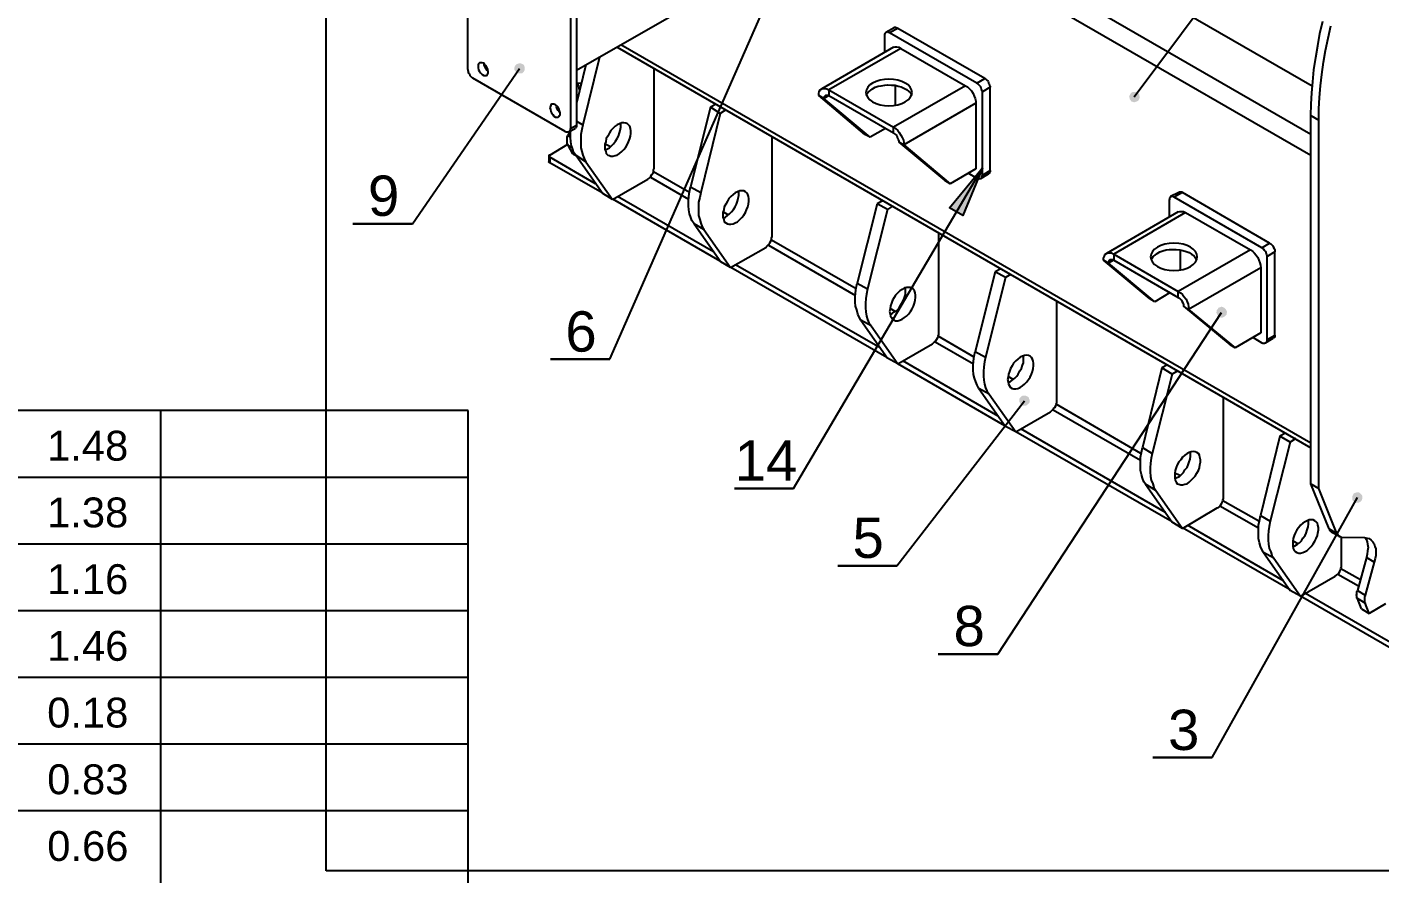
# Model space of a CAD drawing. Extents: x 3 to 591, y 5 to 206.
# Drawn here: x 443.6 to 536.7, y 46.8 to 105 of the extents above; entities that cross this region are included whole.
import ezdxf

# ---------------------------------------------------------------- set-up
doc = ezdxf.new("R2010")
doc.units = 0
doc.layers.get('0').update_dxf_attribs({"linetype": 'CONTINUOUS'})
picture_1 = doc.add_image_def('image4.jpg', size_in_pixel=(736, 881))

msp = doc.modelspace()

# ---------------------------------------------------------------- hatches: boundary and pattern name
h = msp.add_hatch(color=7)
h.paths.add_polyline_path([(367.978959, 117.933611), (367.873126, 117.968889), (367.80257, 117.968889), (367.732015, 117.968889), (367.626181, 117.968889), (367.555626, 117.933611), (367.48507, 117.863056), (367.449793, 117.7925), (367.414515, 117.721944), (367.414515, 117.616111), (367.414515, 117.545556), (367.449793, 117.475), (367.48507, 117.404444), (367.555626, 117.333889), (367.626181, 117.298611), (367.732015, 117.263333), (367.80257, 117.263333), (367.873126, 117.298611), (367.978959, 117.333889), (368.014237, 117.404444), (368.084793, 117.475), (368.12007, 117.545556), (368.12007, 117.616111), (368.12007, 117.721944), (368.084793, 117.7925), (368.014237, 117.863056), (367.978959, 117.933611), (367.767293, 117.616111)])
h.paths.add_polyline_path([(346.21257, 130.633611), (346.142015, 130.668889), (346.036181, 130.668889), (345.965626, 130.668889), (345.89507, 130.633611), (345.824515, 130.563056), (345.753959, 130.4925), (345.718681, 130.421944), (345.683404, 130.351389), (345.718681, 130.245556), (345.718681, 130.175), (345.789237, 130.104444), (345.824515, 130.033889), (345.89507, 129.998611), (346.000904, 129.963333), (346.071459, 129.963333), (346.142015, 129.963333), (346.247848, 129.998611), (346.318404, 130.069167), (346.353681, 130.139722), (346.388959, 130.210278), (346.424237, 130.280833), (346.424237, 130.386667), (346.388959, 130.457222), (346.353681, 130.527778), (346.283126, 130.598333), (346.21257, 130.633611), (346.071459, 130.316111)])
h.paths.add_polyline_path([(401.210626, 145.908889), (401.281181, 145.873611), (401.351737, 145.838333), (401.45757, 145.838333), (401.528126, 145.873611), (401.598681, 145.908889), (401.669237, 145.944167), (401.704515, 146.014722), (401.739793, 146.120556), (401.77507, 146.191111), (401.77507, 146.261667), (401.739793, 146.3675), (401.669237, 146.438056), (401.633959, 146.473333), (401.563404, 146.543889), (401.45757, 146.543889), (401.387015, 146.543889), (401.281181, 146.543889), (401.210626, 146.508611), (401.14007, 146.438056), (401.104793, 146.3675), (401.069515, 146.296944), (401.034237, 146.226389), (401.069515, 146.120556), (401.069515, 146.05), (401.14007, 145.979444), (401.210626, 145.908889), (401.422293, 146.191111)])
h.paths.add_polyline_path([(384.100904, 149.754167), (384.171459, 149.718889), (384.277293, 149.718889), (384.347848, 149.754167), (384.418404, 149.789444), (384.488959, 149.824722), (384.559515, 149.895278), (384.594793, 149.965833), (384.594793, 150.071667), (384.594793, 150.142222), (384.559515, 150.248056), (384.524237, 150.318611), (384.453681, 150.353889), (384.383126, 150.424444), (384.31257, 150.424444), (384.206737, 150.424444), (384.136181, 150.424444), (384.065626, 150.389167), (383.99507, 150.318611), (383.924515, 150.248056), (383.889237, 150.1775), (383.889237, 150.106944), (383.889237, 150.001111), (383.924515, 149.930556), (383.959793, 149.86), (384.030348, 149.789444), (384.100904, 149.754167), (384.242015, 150.071667)])
h.paths.add_polyline_path([(347.553126, 172.614167), (347.658959, 172.578889), (347.729515, 172.578889), (347.80007, 172.578889), (347.905904, 172.614167), (347.976459, 172.649444), (348.047015, 172.72), (348.082293, 172.790556), (348.082293, 172.861111), (348.082293, 172.966944), (348.082293, 173.0375), (348.047015, 173.108056), (347.976459, 173.178611), (347.905904, 173.249167), (347.835348, 173.284444), (347.729515, 173.284444), (347.658959, 173.284444), (347.588404, 173.249167), (347.517848, 173.213889), (347.447293, 173.143333), (347.412015, 173.072778), (347.376737, 172.966944), (347.376737, 172.896389), (347.412015, 172.790556), (347.447293, 172.72), (347.48257, 172.649444), (347.553126, 172.614167), (347.729515, 172.931667)])
h.paths.add_polyline_path([(535.301459, 72.954444), (535.230904, 72.989722), (535.12507, 72.989722), (535.054515, 72.989722), (534.948681, 72.954444), (534.878126, 72.919167), (534.842848, 72.848611), (534.80757, 72.778056), (534.772293, 72.7075), (534.772293, 72.601667), (534.772293, 72.531111), (534.80757, 72.425278), (534.878126, 72.39), (534.948681, 72.319444), (535.019237, 72.284167), (535.12507, 72.284167), (535.195626, 72.284167), (535.266181, 72.319444), (535.336737, 72.354722), (535.407293, 72.425278), (535.44257, 72.495833), (535.477848, 72.601667), (535.477848, 72.672222), (535.477848, 72.742778), (535.407293, 72.848611), (535.372015, 72.883889), (535.301459, 72.954444), (535.12507, 72.636944)])
h.paths.add_polyline_path([(539.146737, 69.250278), (539.076181, 69.250278), (539.005626, 69.215), (538.93507, 69.179722), (538.864515, 69.109167), (538.829237, 69.038611), (538.793959, 68.932778), (538.793959, 68.862222), (538.829237, 68.756389), (538.864515, 68.685833), (538.93507, 68.650556), (539.005626, 68.58), (539.076181, 68.544722), (539.182015, 68.544722), (539.25257, 68.544722), (539.323126, 68.58), (539.393681, 68.650556), (539.464237, 68.721111), (539.499515, 68.791667), (539.534793, 68.862222), (539.534793, 68.968056), (539.499515, 69.038611), (539.464237, 69.109167), (539.393681, 69.179722), (539.323126, 69.215), (539.25257, 69.250278), (539.146737, 69.250278), (539.182015, 68.8975)])
h.paths.add_polyline_path([(547.472293, 66.533889), (547.401737, 66.463333), (547.366459, 66.392778), (547.366459, 66.286944), (547.366459, 66.216389), (547.401737, 66.110556), (547.437015, 66.04), (547.472293, 65.969444), (547.578126, 65.934167), (547.648681, 65.898889), (547.719237, 65.898889), (547.82507, 65.934167), (547.895626, 65.969444), (547.966181, 66.004722), (548.036737, 66.075278), (548.072015, 66.145833), (548.072015, 66.216389), (548.072015, 66.322222), (548.036737, 66.392778), (548.001459, 66.463333), (547.930904, 66.533889), (547.860348, 66.569167), (547.789793, 66.604444), (547.719237, 66.604444), (547.613404, 66.604444), (547.542848, 66.569167), (547.472293, 66.533889), (547.719237, 66.251667)])
h.paths.add_polyline_path([(525.988126, 85.689722), (525.91757, 85.725), (525.811737, 85.760278), (525.741181, 85.760278), (525.670626, 85.725), (525.564793, 85.689722), (525.529515, 85.619167), (525.458959, 85.548611), (525.458959, 85.478056), (525.423681, 85.372222), (525.458959, 85.301667), (525.494237, 85.231111), (525.529515, 85.160556), (525.60007, 85.09), (525.670626, 85.054722), (525.741181, 85.019444), (525.847015, 85.019444), (525.91757, 85.054722), (525.988126, 85.09), (526.058681, 85.160556), (526.129237, 85.231111), (526.129237, 85.301667), (526.164515, 85.4075), (526.129237, 85.478056), (526.093959, 85.548611), (526.058681, 85.619167), (525.988126, 85.689722), (525.776459, 85.372222)])
h.paths.add_polyline_path([(509.337015, 95.320556), (507.996459, 92.039722), (507.079237, 92.568889)])
h.paths.add_polyline_path([(477.728126, 102.446667), (477.65757, 102.481944), (477.551737, 102.517222), (477.481181, 102.517222), (477.410626, 102.481944), (477.304793, 102.446667), (477.269515, 102.411389), (477.198959, 102.340833), (477.163681, 102.235), (477.163681, 102.164444), (477.163681, 102.058611), (477.198959, 101.988056), (477.269515, 101.9175), (477.304793, 101.846944), (477.410626, 101.811667), (477.481181, 101.811667), (477.551737, 101.811667), (477.65757, 101.811667), (477.728126, 101.846944), (477.798681, 101.9175), (477.833959, 101.988056), (477.869237, 102.058611), (477.869237, 102.164444), (477.869237, 102.235), (477.833959, 102.340833), (477.798681, 102.411389), (477.728126, 102.446667), (477.516459, 102.164444)])
h.paths.add_polyline_path([(495.966737, 110.066667), (495.896181, 110.101944), (495.825626, 110.101944), (495.719793, 110.066667), (495.649237, 110.031389), (495.578681, 109.996111), (495.543404, 109.925556), (495.508126, 109.855), (495.472848, 109.749167), (495.472848, 109.678611), (495.508126, 109.608056), (495.543404, 109.502222), (495.613959, 109.466944), (495.684515, 109.396389), (495.790348, 109.396389), (495.860904, 109.396389), (495.931459, 109.396389), (496.037293, 109.431667), (496.107848, 109.502222), (496.143126, 109.572778), (496.178404, 109.643333), (496.178404, 109.713889), (496.178404, 109.819722), (496.178404, 109.890278), (496.107848, 109.960833), (496.037293, 110.031389), (495.966737, 110.066667), (495.825626, 109.749167)])
h.paths.add_polyline_path([(480.409237, 111.865833), (480.479793, 111.901111), (480.51507, 112.006944), (480.550348, 112.0775), (480.51507, 112.148056), (480.51507, 112.253889), (480.479793, 112.324444), (480.409237, 112.395), (480.338681, 112.430278), (480.268126, 112.465556), (480.162293, 112.465556), (480.091737, 112.465556), (480.021181, 112.430278), (479.950626, 112.395), (479.88007, 112.324444), (479.844793, 112.218611), (479.809515, 112.148056), (479.809515, 112.0775), (479.844793, 111.971667), (479.88007, 111.901111), (479.950626, 111.830556), (480.021181, 111.795278), (480.091737, 111.76), (480.19757, 111.76), (480.268126, 111.76), (480.338681, 111.795278), (480.409237, 111.865833), (480.162293, 112.112778)])
h.paths.add_polyline_path([(501.223126, 111.76), (501.328959, 111.724722), (501.399515, 111.724722), (501.505348, 111.724722), (501.575904, 111.76), (501.646459, 111.795278), (501.717015, 111.865833), (501.752293, 111.936389), (501.752293, 112.006944), (501.752293, 112.112778), (501.752293, 112.183333), (501.717015, 112.289167), (501.646459, 112.324444), (501.575904, 112.395), (501.505348, 112.430278), (501.399515, 112.430278), (501.328959, 112.430278), (501.258404, 112.395), (501.187848, 112.359722), (501.117293, 112.289167), (501.082015, 112.218611), (501.046737, 112.112778), (501.046737, 112.042222), (501.082015, 111.936389), (501.117293, 111.865833), (501.15257, 111.795278), (501.223126, 111.76), (501.399515, 112.0775)])
h.paths.add_polyline_path([(519.56757, 99.906667), (519.638126, 99.871389), (519.743959, 99.836111), (519.814515, 99.836111), (519.920348, 99.871389), (519.990904, 99.906667), (520.061459, 99.941944), (520.096737, 100.0125), (520.132015, 100.083056), (520.167293, 100.188889), (520.132015, 100.259444), (520.132015, 100.365278), (520.061459, 100.435833), (520.026181, 100.471111), (519.920348, 100.541667), (519.849793, 100.541667), (519.779237, 100.541667), (519.673404, 100.541667), (519.602848, 100.506389), (519.532293, 100.435833), (519.497015, 100.365278), (519.461737, 100.294722), (519.426459, 100.224167), (519.461737, 100.118333), (519.461737, 100.047778), (519.532293, 99.977222), (519.56757, 99.906667), (519.779237, 100.188889)])
h.paths.add_polyline_path([(512.441459, 79.586667), (512.370904, 79.621944), (512.300348, 79.657222), (512.194515, 79.657222), (512.123959, 79.657222), (512.053404, 79.621944), (511.982848, 79.551389), (511.912293, 79.480833), (511.877015, 79.410278), (511.877015, 79.339722), (511.877015, 79.233889), (511.912293, 79.163333), (511.94757, 79.092778), (512.018126, 79.022222), (512.088681, 78.986944), (512.159237, 78.951667), (512.26507, 78.951667), (512.335626, 78.951667), (512.406181, 79.022222), (512.476737, 79.0575), (512.547293, 79.128056), (512.58257, 79.198611), (512.58257, 79.304444), (512.58257, 79.375), (512.547293, 79.445556), (512.512015, 79.551389), (512.441459, 79.586667), (512.229793, 79.304444)])

# ---------------------------------------------------------------- linework, layer by layer
at = {"color": 7}
for points in [[(550.964793, 141.957778), (519.779237, 100.188889)], [(532.020626, 100.929722), (483.196181, 129.081389)], [(531.914793, 97.613611), (480.303404, 127.423333)], [(473.953404, 102.093889), (473.953404, 113.523889)], [(531.914793, 96.167222), (503.445626, 112.606667)], [(481.008959, 109.466944), (481.008959, 98.036944)], [(481.432293, 109.678611), (481.432293, 98.248611)], [(483.725348, 82.161944), (495.825626, 109.749167)], [(487.958681, 105.762778), (481.432293, 102.023333)], [(531.914793, 98.918889), (531.95007, 99.695), (531.985348, 100.471111), (532.055904, 101.247222), (532.126459, 102.058611), (532.26757, 102.905278), (532.408681, 103.716667), (532.549793, 104.563333), (532.761459, 105.41)], [(502.951737, 104.598611), (502.881181, 104.633889), (502.810626, 104.669167), (502.775348, 104.669167), (502.704793, 104.633889), (502.669515, 104.598611), (502.634237, 104.563333), (502.598959, 104.492778), (502.598959, 104.422222)], [(502.598959, 104.422222), (502.598959, 103.222778)], [(503.269237, 104.951389), (502.704793, 104.633889)], [(503.516181, 104.916111), (502.951737, 104.598611)], [(508.948959, 101.141389), (502.951737, 104.598611)], [(503.269237, 104.951389), (503.304515, 104.986667), (503.37507, 104.986667), (503.445626, 104.951389), (503.516181, 104.916111)], [(509.513404, 101.458889), (503.516181, 104.916111)], [(532.479237, 98.601389), (532.479237, 99.3775), (532.514515, 100.153611), (532.58507, 100.965), (532.690904, 101.741111), (532.796737, 102.587778), (532.937848, 103.399167), (533.114237, 104.245833), (533.290626, 105.0925)], [(484.219237, 103.610833), (531.914793, 76.058889)], [(531.914793, 76.376389), (484.466181, 103.787222)], [(503.233959, 103.610833), (498.29507, 100.753333)], [(503.727848, 103.540278), (498.788959, 100.682778)], [(503.233959, 103.610833), (503.339793, 103.646111), (503.445626, 103.646111), (503.586737, 103.610833), (503.727848, 103.540278)], [(503.727848, 103.540278), (508.172848, 100.965)], [(475.364515, 101.988056), (475.293959, 102.023333), (475.223404, 102.129167), (475.152848, 102.235), (475.082293, 102.376111), (475.082293, 102.481944)], [(482.067293, 102.411389), (481.432293, 99.765556)], [(483.019793, 102.940556), (481.855626, 98.283889)], [(470.143404, 91.475278), (477.516459, 102.164444)], [(473.953404, 102.093889), (473.953404, 102.023333), (473.988681, 101.952778), (473.988681, 101.846944), (474.059237, 101.776389), (474.094515, 101.670556), (474.16507, 101.6), (474.235626, 101.529444), (474.306181, 101.494167)], [(480.656181, 97.825278), (474.306181, 101.494167)], [(486.759237, 95.285278), (486.759237, 102.164444)], [(508.948959, 101.141389), (509.513404, 101.458889)], [(509.513404, 101.458889), (509.583959, 101.423611), (509.654515, 101.353056), (509.72507, 101.2825), (509.760348, 101.176667), (509.795626, 101.106111), (509.830904, 101.000278), (509.866181, 100.929722), (509.866181, 100.859167)], [(481.432293, 101.176667), (481.502848, 101.176667), (481.679237, 101.141389), (481.749793, 101.070833)], [(481.432293, 101.176667), (481.502848, 101.106111), (481.573404, 100.929722), (481.608681, 100.718056), (481.643959, 100.576944)], [(498.083404, 100.294722), (498.083404, 100.435833), (498.118681, 100.576944), (498.189237, 100.682778), (498.29507, 100.753333), (498.400904, 100.788611), (498.506737, 100.788611), (498.647848, 100.753333), (498.788959, 100.682778)], [(498.788959, 100.682778), (503.233959, 98.1075)], [(498.788959, 100.682778), (498.788959, 100.294722)], [(501.364237, 100.294722), (501.399515, 100.400556), (501.505348, 100.541667), (501.646459, 100.6475), (501.78757, 100.753333)], [(501.78757, 100.753333), (501.963959, 100.859167), (502.175626, 100.929722), (502.387293, 100.965), (502.634237, 101.000278), (502.845904, 101.035556), (503.092848, 101.000278), (503.339793, 101.000278), (503.551459, 100.929722), (503.763126, 100.894444), (503.974793, 100.788611), (504.115904, 100.718056), (504.292293, 100.576944), (504.398126, 100.471111), (504.468681, 100.33), (504.468681, 100.294722)], [(508.172848, 100.965), (503.233959, 98.1075)], [(503.37507, 99.624444), (503.37507, 101.000278)], [(508.172848, 100.965), (508.313959, 100.894444), (508.45507, 100.753333), (508.596181, 100.612222), (508.702015, 100.435833), (508.77257, 100.259444), (508.843126, 100.083056), (508.878404, 99.906667), (508.878404, 99.765556)], [(509.337015, 100.541667), (509.301737, 100.612222), (509.301737, 100.682778), (509.266459, 100.788611), (509.231181, 100.894444), (509.160626, 100.965), (509.09007, 101.035556), (509.019515, 101.106111), (508.948959, 101.141389)], [(509.866181, 100.859167), (509.337015, 100.541667)], [(509.337015, 94.826667), (509.337015, 100.541667)], [(509.866181, 95.144167), (509.866181, 100.859167)], [(480.303404, 99.130556), (480.232848, 99.165833), (480.162293, 99.271667), (480.091737, 99.3775), (480.056459, 99.518611), (480.021181, 99.624444)], [(491.027848, 99.695), (490.639793, 99.483333)], [(498.436181, 100.083056), (498.083404, 100.294722)], [(501.258404, 97.613611), (498.083404, 100.294722)], [(498.436181, 100.083056), (498.436181, 100.153611), (498.471459, 100.224167), (498.506737, 100.259444), (498.542015, 100.294722), (498.577293, 100.33), (498.647848, 100.33), (498.718404, 100.33), (498.788959, 100.294722)], [(498.788959, 100.294722), (498.436181, 100.083056)], [(501.611181, 97.437222), (498.436181, 100.083056)], [(498.788959, 100.294722), (503.233959, 97.719444)], [(508.878404, 99.765556), (503.939515, 96.908056)], [(508.878404, 99.765556), (508.878404, 95.25)], [(490.639793, 99.483333), (489.263959, 94.015278)], [(491.31007, 99.06), (489.969515, 93.627222)], [(491.31007, 99.06), (490.639793, 99.483333)], [(491.698126, 99.306944), (491.31007, 99.06)], [(531.914793, 98.918889), (532.479237, 98.601389)], [(531.914793, 73.589444), (531.914793, 98.918889)], [(480.656181, 97.825278), (480.726737, 97.79), (480.797293, 97.79), (480.867848, 97.79), (480.903126, 97.79), (480.973681, 97.825278), (480.973681, 97.895833), (481.008959, 97.966389), (481.008959, 98.036944)], [(480.938404, 97.79), (480.83257, 97.543056)], [(480.903126, 97.79), (481.326459, 98.036944)], [(481.008959, 98.036944), (481.432293, 98.248611)], [(481.397015, 96.167222), (481.255904, 96.343611), (481.185348, 96.590556), (481.079515, 96.8375), (481.044237, 97.119722), (481.008959, 97.401944), (481.008959, 97.719444), (481.008959, 97.860556)], [(481.432293, 98.248611), (481.432293, 98.178056), (481.397015, 98.1075), (481.361737, 98.072222), (481.326459, 98.036944)], [(481.432293, 98.530833), (481.855626, 98.283889)], [(481.855626, 98.283889), (481.78507, 97.966389), (481.714515, 97.613611), (481.714515, 97.296111), (481.714515, 97.013889), (481.714515, 96.696389), (481.78507, 96.449444), (481.855626, 96.2025), (481.961459, 95.955556), (482.067293, 95.743889)], [(483.407848, 96.555278), (483.548959, 96.625833), (483.69007, 96.696389), (483.831181, 96.8375), (483.972293, 96.978611), (484.113404, 97.155), (484.219237, 97.331389), (484.32507, 97.507778), (484.395626, 97.719444), (484.430904, 97.895833), (484.466181, 98.1075), (484.466181, 98.283889), (484.466181, 98.389722)], [(502.669515, 98.036944), (501.611181, 97.437222)], [(503.233959, 98.1075), (503.37507, 98.036944), (503.516181, 97.895833), (503.622015, 97.754722), (503.727848, 97.578333), (503.833681, 97.401944), (503.904237, 97.225556), (503.939515, 97.049167), (503.939515, 96.908056)], [(503.233959, 97.719444), (503.233959, 98.1075)], [(503.233959, 97.719444), (503.304515, 97.648889), (503.37507, 97.613611), (503.445626, 97.543056), (503.480904, 97.437222), (503.516181, 97.366667), (503.551459, 97.260833), (503.586737, 97.190278), (503.586737, 97.084444)], [(532.479237, 73.271944), (532.479237, 98.601389)], [(479.597848, 96.2025), (480.83257, 96.943333)], [(480.867848, 96.8375), (480.83257, 96.908056), (480.797293, 96.978611), (480.797293, 97.084444), (480.797293, 97.155), (480.797293, 97.225556), (480.797293, 97.331389), (480.797293, 97.437222), (480.83257, 97.543056)], [(480.83257, 97.543056), (481.008959, 97.437222)], [(481.185348, 96.273056), (480.867848, 96.8375)], [(481.15007, 96.696389), (480.867848, 96.8375)], [(483.760626, 96.766944), (483.407848, 96.943333)], [(494.873126, 90.593333), (494.873126, 97.4725)], [(501.611181, 97.437222), (501.258404, 97.613611)], [(503.939515, 96.908056), (503.586737, 97.084444)], [(503.586737, 97.084444), (506.761737, 94.438611)], [(503.939515, 96.908056), (507.114515, 94.226944)], [(479.597848, 96.2025), (479.56257, 96.2025), (479.527293, 96.167222), (479.527293, 96.131944), (479.527293, 96.096667), (479.56257, 96.061389), (479.597848, 96.061389)], [(479.527293, 96.131944), (479.527293, 95.743889)], [(482.73757, 94.226944), (479.597848, 96.061389)], [(479.597848, 96.061389), (479.597848, 95.673333)], [(481.185348, 96.273056), (481.397015, 96.167222)], [(482.067293, 95.743889), (481.397015, 96.167222)], [(481.397015, 96.167222), (483.231459, 93.556667)], [(479.597848, 95.673333), (479.56257, 95.673333), (479.527293, 95.708611), (479.527293, 95.743889)], [(483.196181, 93.591944), (479.597848, 95.673333)], [(482.067293, 95.743889), (483.901737, 93.133333)], [(486.335904, 94.544444), (486.406459, 94.579722), (486.477015, 94.650278), (486.54757, 94.756111), (486.618126, 94.861944), (486.688681, 94.967778), (486.723959, 95.073611), (486.723959, 95.179444), (486.759237, 95.285278)], [(489.193404, 93.627222), (486.723959, 95.038333)], [(496.354793, 73.271944), (509.337015, 95.320556)], [(508.878404, 95.25), (507.114515, 94.226944)], [(508.349237, 94.967778), (508.948959, 94.615)], [(509.231181, 94.579722), (509.760348, 94.897222)], [(509.337015, 94.826667), (509.866181, 95.144167)], [(509.866181, 95.144167), (509.866181, 95.038333), (509.830904, 95.003056), (509.795626, 94.9325), (509.760348, 94.897222)], [(483.901737, 93.133333), (486.335904, 94.544444)], [(486.512293, 94.685556), (489.122848, 93.168611)], [(489.510904, 91.475278), (489.369793, 91.686944), (489.299237, 91.898611), (489.193404, 92.145556), (489.158126, 92.427778), (489.122848, 92.71), (489.122848, 93.0275), (489.158126, 93.345), (489.193404, 93.6625), (489.263959, 94.015278)], [(489.263959, 94.015278), (489.969515, 93.627222)], [(507.114515, 94.226944), (506.761737, 94.438611)], [(508.948959, 94.615), (509.019515, 94.579722), (509.09007, 94.544444), (509.160626, 94.579722), (509.231181, 94.579722), (509.266459, 94.615), (509.301737, 94.685556), (509.301737, 94.720833), (509.337015, 94.826667)], [(483.901737, 93.133333), (483.231459, 93.556667)], [(491.31007, 88.9), (483.937015, 93.168611)], [(490.851459, 89.535), (484.254515, 93.345)], [(489.969515, 93.627222), (489.898959, 93.274444), (489.828404, 92.956944), (489.828404, 92.639444), (489.828404, 92.321944), (489.828404, 92.039722), (489.898959, 91.7575), (489.969515, 91.510556), (490.075348, 91.263611), (490.181181, 91.087222)], [(491.521737, 91.863333), (491.662848, 91.933889), (491.803959, 92.039722), (491.94507, 92.145556), (492.086181, 92.286667), (492.227293, 92.463056), (492.333126, 92.639444), (492.438959, 92.815833), (492.509515, 93.0275), (492.544793, 93.239167), (492.58007, 93.415556), (492.58007, 93.591944), (492.58007, 93.697778)], [(502.493126, 93.062778), (502.10507, 92.851111)], [(522.530904, 93.309722), (522.460348, 93.345), (522.389793, 93.345), (522.354515, 93.345), (522.283959, 93.345), (522.248681, 93.274444), (522.213404, 93.239167), (522.213404, 93.168611), (522.178126, 93.098056)], [(522.178126, 93.098056), (522.178126, 91.933889)], [(522.848404, 93.627222), (522.283959, 93.345)], [(523.095348, 93.627222), (522.530904, 93.309722)], [(528.563404, 89.817222), (522.530904, 93.309722)], [(522.848404, 93.627222), (522.883681, 93.6625), (522.954237, 93.6625), (523.024793, 93.6625), (523.095348, 93.627222)], [(529.09257, 90.134722), (523.095348, 93.627222)], [(491.874515, 92.075), (491.521737, 92.286667)], [(502.10507, 92.851111), (500.729237, 87.383056)], [(502.810626, 92.463056), (501.434793, 86.995)], [(502.810626, 92.463056), (502.10507, 92.851111)], [(503.163404, 92.674722), (502.810626, 92.463056)], [(522.813126, 92.286667), (517.874237, 89.429167)], [(523.307015, 92.251389), (518.368126, 89.393889)], [(522.813126, 92.286667), (522.918959, 92.321944), (523.06007, 92.321944), (523.165904, 92.321944), (523.307015, 92.251389)], [(523.307015, 92.251389), (527.787293, 89.676111)], [(466.051181, 91.475278), (470.143404, 91.475278)], [(470.143404, 91.475278), (466.051181, 91.475278)], [(466.051181, 91.475278), (470.143404, 91.475278)], [(470.143404, 91.475278), (466.051181, 91.475278)], [(466.051181, 91.475278), (470.143404, 91.475278)], [(470.143404, 91.475278), (466.051181, 91.475278)], [(490.181181, 91.087222), (489.510904, 91.475278)], [(489.510904, 91.475278), (491.345348, 88.864722)], [(490.181181, 91.087222), (492.015626, 88.476667)], [(494.449793, 89.8525), (494.520348, 89.923056), (494.590904, 89.993611), (494.661459, 90.064167), (494.732015, 90.17), (494.80257, 90.275833), (494.837848, 90.381667), (494.837848, 90.4875), (494.873126, 90.593333)], [(500.658681, 86.995), (494.837848, 90.346389)], [(506.338404, 83.961111), (506.338404, 90.840278)], [(492.015626, 88.476667), (494.449793, 89.8525)], [(494.626181, 89.993611), (500.623404, 86.536389)], [(517.66257, 88.970556), (517.66257, 89.111667), (517.733126, 89.252778), (517.768404, 89.358611), (517.874237, 89.429167), (517.98007, 89.464444), (518.085904, 89.464444), (518.227015, 89.464444), (518.368126, 89.393889)], [(518.368126, 89.393889), (522.813126, 86.818611)], [(518.368126, 89.393889), (518.368126, 88.970556)], [(520.943404, 89.005833), (521.013959, 89.111667), (521.084515, 89.2175), (521.225626, 89.323333), (521.366737, 89.429167)], [(521.366737, 89.429167), (521.543126, 89.535), (521.754793, 89.605556), (521.966459, 89.676111), (522.213404, 89.711389), (522.460348, 89.711389), (522.672015, 89.711389), (522.918959, 89.676111), (523.130626, 89.640833), (523.342293, 89.570278), (523.553959, 89.499722), (523.730348, 89.393889), (523.871459, 89.288056), (523.977293, 89.146944), (524.047848, 89.041111), (524.083126, 89.005833)], [(527.787293, 89.676111), (522.813126, 86.818611)], [(522.954237, 88.300278), (522.954237, 89.676111)], [(527.787293, 89.676111), (527.928404, 89.570278), (528.034237, 89.464444), (528.175348, 89.323333), (528.281181, 89.146944), (528.351737, 88.970556), (528.422293, 88.794167), (528.45757, 88.617778), (528.492848, 88.441389)], [(528.563404, 89.817222), (529.09257, 90.134722)], [(528.916181, 89.2175), (528.916181, 89.288056), (528.880904, 89.393889), (528.845626, 89.499722), (528.810348, 89.570278), (528.739793, 89.640833), (528.704515, 89.711389), (528.633959, 89.781944), (528.563404, 89.817222)], [(529.445348, 89.535), (528.916181, 89.2175)], [(529.09257, 90.134722), (529.163126, 90.099444), (529.233681, 90.028889), (529.304237, 89.958333), (529.339515, 89.887778), (529.41007, 89.781944), (529.445348, 89.711389), (529.445348, 89.605556), (529.445348, 89.535)], [(529.445348, 83.82), (529.445348, 89.535)], [(492.015626, 88.476667), (491.345348, 88.864722)], [(502.775348, 82.267778), (492.050904, 88.476667)], [(502.316737, 82.938056), (492.368404, 88.653056)], [(518.015348, 88.758889), (517.66257, 88.970556)], [(520.83757, 86.324722), (517.66257, 88.970556)], [(518.015348, 88.758889), (518.015348, 88.864722), (518.050626, 88.9), (518.085904, 88.970556), (518.121181, 89.005833), (518.191737, 89.005833), (518.227015, 89.005833), (518.29757, 89.005833), (518.368126, 88.970556)], [(518.368126, 88.970556), (518.015348, 88.758889)], [(521.190348, 86.113056), (518.015348, 88.758889)], [(518.368126, 88.970556), (522.813126, 86.395278)], [(528.492848, 88.441389), (523.518681, 85.583889)], [(528.492848, 88.441389), (528.492848, 83.961111)], [(528.916181, 83.5025), (528.916181, 89.2175)], [(510.218959, 88.159167), (508.843126, 82.691111)], [(510.924515, 87.771111), (509.548681, 82.303056)], [(510.607015, 88.370833), (510.218959, 88.159167)], [(510.924515, 87.771111), (510.218959, 88.159167)], [(511.277293, 87.982778), (510.924515, 87.771111)], [(500.976181, 84.843056), (500.870348, 85.054722), (500.764515, 85.266389), (500.693959, 85.548611), (500.623404, 85.795556), (500.588126, 86.077778), (500.588126, 86.395278), (500.623404, 86.712778), (500.658681, 87.065556), (500.729237, 87.383056)], [(500.729237, 87.383056), (501.434793, 86.995)], [(501.434793, 86.995), (501.364237, 86.642222), (501.328959, 86.324722), (501.293681, 86.007222), (501.293681, 85.689722), (501.328959, 85.4075), (501.364237, 85.125278), (501.434793, 84.878333), (501.540626, 84.666667), (501.681737, 84.455)], [(502.987015, 85.231111), (503.128126, 85.301667), (503.269237, 85.4075), (503.445626, 85.513333), (503.586737, 85.654444), (503.69257, 85.830833), (503.798404, 86.007222), (503.904237, 86.218889), (503.974793, 86.395278), (504.045348, 86.606944), (504.045348, 86.783333), (504.045348, 86.959722), (504.045348, 87.065556)], [(522.248681, 86.748056), (521.190348, 86.113056)], [(522.813126, 86.818611), (522.954237, 86.712778), (523.095348, 86.606944), (523.201181, 86.465833), (523.342293, 86.289444), (523.412848, 86.113056), (523.483404, 85.936667), (523.518681, 85.760278), (523.518681, 85.583889)], [(522.813126, 86.395278), (522.813126, 86.818611)], [(503.339793, 85.442778), (502.987015, 85.654444)], [(514.452293, 79.269167), (514.452293, 86.183611)], [(521.190348, 86.113056), (520.83757, 86.324722)], [(522.813126, 86.395278), (522.883681, 86.36), (522.954237, 86.289444), (523.024793, 86.218889), (523.06007, 86.148333), (523.130626, 86.0425), (523.165904, 85.971944), (523.165904, 85.866111), (523.165904, 85.795556)], [(523.518681, 85.583889), (523.165904, 85.795556)], [(523.165904, 85.795556), (526.376181, 83.149722)], [(501.681737, 84.455), (500.976181, 84.843056)], [(500.976181, 84.843056), (502.810626, 82.2325)], [(510.395348, 61.877222), (525.776459, 85.372222)], [(523.518681, 85.583889), (526.728959, 82.938056)], [(501.681737, 84.455), (503.516181, 81.844444)], [(505.91507, 83.220278), (505.985626, 83.290833), (506.056181, 83.361389), (506.126737, 83.431944), (506.197293, 83.537778), (506.267848, 83.643611), (506.303126, 83.749444), (506.338404, 83.855278), (506.338404, 83.961111)], [(508.77257, 82.303056), (506.303126, 83.749444)], [(528.492848, 83.961111), (526.728959, 82.938056)], [(528.916181, 83.5025), (529.445348, 83.82)], [(529.445348, 83.82), (529.445348, 83.749444), (529.445348, 83.678889), (529.41007, 83.643611), (529.339515, 83.608333)], [(503.516181, 81.844444), (505.91507, 83.220278)], [(506.091459, 83.361389), (508.737293, 81.844444)], [(526.728959, 82.938056), (526.376181, 83.149722)], [(527.963681, 83.643611), (528.563404, 83.290833)], [(528.563404, 83.290833), (528.633959, 83.255556), (528.704515, 83.255556), (528.739793, 83.255556), (528.810348, 83.290833), (528.845626, 83.326111), (528.880904, 83.361389), (528.916181, 83.431944), (528.916181, 83.5025)], [(528.810348, 83.290833), (529.339515, 83.608333)], [(479.633126, 82.161944), (483.725348, 82.161944)], [(483.725348, 82.161944), (479.633126, 82.161944)], [(479.633126, 82.161944), (483.725348, 82.161944)], [(483.725348, 82.161944), (479.633126, 82.161944)], [(479.633126, 82.161944), (483.725348, 82.161944)], [(483.725348, 82.161944), (479.633126, 82.161944)], [(503.516181, 81.844444), (502.810626, 82.2325)], [(510.430626, 78.246111), (503.868959, 82.056111)], [(509.09007, 80.151111), (508.984237, 80.362778), (508.878404, 80.609722), (508.807848, 80.856667), (508.737293, 81.103611), (508.702015, 81.421111), (508.702015, 81.703333), (508.737293, 82.020833), (508.77257, 82.373611), (508.843126, 82.691111)], [(508.843126, 82.691111), (509.548681, 82.303056)], [(509.548681, 82.303056), (509.478126, 81.985556), (509.442848, 81.632778), (509.40757, 81.315278), (509.40757, 80.997778), (509.442848, 80.715556), (509.478126, 80.433333), (509.548681, 80.186389), (509.654515, 79.974722), (509.795626, 79.763056)], [(511.100904, 80.574444), (511.242015, 80.609722), (511.383126, 80.715556), (511.559515, 80.856667), (511.700626, 80.997778), (511.806459, 81.138889), (511.912293, 81.350556), (512.018126, 81.526944), (512.088681, 81.738611), (512.159237, 81.915), (512.159237, 82.091389), (512.159237, 82.267778), (512.159237, 82.408889)], [(510.889237, 77.575833), (503.516181, 81.844444)], [(511.453681, 80.750833), (511.100904, 80.9625)], [(521.684237, 81.562222), (520.343681, 76.094167)], [(522.389793, 81.138889), (521.013959, 75.670833)], [(522.072293, 81.773889), (521.684237, 81.562222)], [(522.389793, 81.138889), (521.684237, 81.562222)], [(522.777848, 81.350556), (522.389793, 81.138889)], [(509.795626, 79.763056), (509.09007, 80.151111)], [(509.09007, 80.151111), (510.924515, 77.540556)], [(503.445626, 67.945), (512.229793, 79.304444)], [(509.795626, 79.763056), (511.63007, 77.1525)], [(514.028959, 78.528333), (514.099515, 78.598889), (514.17007, 78.669444), (514.240626, 78.775278), (514.311181, 78.845833), (514.381737, 78.951667), (514.417015, 79.0575), (514.452293, 79.163333), (514.452293, 79.269167)], [(525.91757, 72.636944), (525.91757, 79.551389)], [(473.988681, 78.634167), (302.150626, 78.634167)], [(452.822015, 78.634167), (452.822015, 9.807222)], [(473.988681, 5.221111), (473.988681, 78.634167)], [(511.63007, 77.1525), (514.028959, 78.528333)], [(514.205348, 78.669444), (520.20257, 75.212222)], [(520.237848, 75.670833), (514.417015, 79.0575)], [(511.63007, 77.1525), (510.924515, 77.540556)], [(521.931181, 71.613889), (511.982848, 77.364167)], [(522.389793, 70.978889), (511.63007, 77.1525)], [(529.798126, 76.870278), (528.45757, 71.402222)], [(530.503681, 76.446944), (529.127848, 71.014167)], [(530.186181, 77.081944), (529.798126, 76.870278)], [(530.503681, 76.446944), (529.798126, 76.870278)], [(530.891737, 76.693889), (530.503681, 76.446944)], [(520.555348, 73.554167), (520.449515, 73.730556), (520.343681, 73.9775), (520.273126, 74.224444), (520.20257, 74.506667), (520.20257, 74.788889), (520.20257, 75.106389), (520.20257, 75.423889), (520.273126, 75.741389), (520.343681, 76.094167)], [(520.343681, 76.094167), (521.013959, 75.670833)], [(521.013959, 75.670833), (520.943404, 75.353333), (520.908126, 75.000556), (520.872848, 74.683056), (520.872848, 74.400833), (520.908126, 74.083333), (520.943404, 73.836389), (521.049237, 73.589444), (521.119793, 73.3425), (521.260904, 73.130833)], [(522.566181, 73.942222), (522.707293, 74.012778), (522.883681, 74.083333), (523.024793, 74.224444), (523.165904, 74.365556), (523.271737, 74.541944), (523.412848, 74.718333), (523.483404, 74.894722), (523.553959, 75.106389), (523.624515, 75.282778), (523.659793, 75.494444), (523.659793, 75.670833), (523.624515, 75.776667)], [(302.150626, 74.048056), (473.988681, 74.048056)], [(521.260904, 73.130833), (520.555348, 73.554167)], [(520.555348, 73.554167), (522.389793, 70.943611)], [(522.918959, 74.153889), (522.566181, 74.330278)], [(531.914793, 73.589444), (532.479237, 73.271944)], [(533.184793, 70.485), (531.914793, 73.589444)], [(492.297848, 73.271944), (496.354793, 73.271944)], [(496.354793, 73.271944), (492.297848, 73.271944)], [(492.297848, 73.271944), (496.354793, 73.271944)], [(496.354793, 73.271944), (492.297848, 73.271944)], [(492.297848, 73.271944), (496.354793, 73.271944)], [(496.354793, 73.271944), (492.297848, 73.271944)], [(521.260904, 73.130833), (523.095348, 70.520278)], [(525.141459, 54.751111), (535.12507, 72.636944)], [(525.494237, 71.931389), (525.564793, 71.966667), (525.670626, 72.037222), (525.741181, 72.143056), (525.811737, 72.248889), (525.847015, 72.354722), (525.882293, 72.460556), (525.91757, 72.566389), (525.91757, 72.636944)], [(533.713959, 70.1675), (532.479237, 73.271944)], [(523.095348, 70.520278), (525.494237, 71.931389)], [(525.670626, 72.0725), (528.316459, 70.555556)], [(528.351737, 71.014167), (525.882293, 72.425278)], [(523.095348, 70.520278), (522.389793, 70.943611)], [(530.04507, 66.921944), (523.448126, 70.731944)], [(528.669237, 68.862222), (528.563404, 69.073889), (528.45757, 69.285556), (528.387015, 69.5325), (528.316459, 69.814722), (528.316459, 70.096944), (528.316459, 70.414444), (528.316459, 70.731944), (528.387015, 71.049444), (528.45757, 71.402222)], [(528.45757, 71.402222), (529.127848, 71.014167)], [(529.127848, 71.014167), (529.057293, 70.661389), (529.022015, 70.343889), (528.986737, 70.026389), (528.986737, 69.708889), (529.022015, 69.426667), (529.057293, 69.144444), (529.163126, 68.8975), (529.233681, 68.650556), (529.374793, 68.474167)], [(530.68007, 69.250278), (530.821181, 69.320833), (530.99757, 69.426667), (531.138681, 69.5325), (531.279793, 69.673611), (531.385626, 69.85), (531.526737, 70.026389), (531.597293, 70.202778), (531.667848, 70.414444), (531.738404, 70.626111), (531.773681, 70.8025), (531.773681, 70.978889), (531.738404, 71.084722)], [(530.503681, 66.286944), (523.095348, 70.555556)], [(533.184793, 70.485), (533.713959, 70.1675)], [(533.325904, 70.273333), (533.325904, 70.308611), (533.255348, 70.343889), (533.22007, 70.379167), (533.22007, 70.449722), (533.184793, 70.485)], [(533.325904, 70.273333), (533.890348, 69.991111)], [(533.713959, 70.1675), (533.749237, 70.132222), (533.784515, 70.061667), (533.819793, 70.026389), (533.85507, 69.991111), (533.890348, 69.955833), (533.960904, 69.955833), (533.996181, 69.920556), (534.066737, 69.920556)], [(534.031459, 67.980278), (534.031459, 69.920556)], [(534.066737, 69.920556), (535.618959, 69.885278)], [(535.618959, 69.885278), (535.795348, 69.85), (535.936459, 69.814722), (536.07757, 69.708889), (536.183404, 69.603056), (536.289237, 69.461944), (536.324515, 69.285556), (536.39507, 69.109167), (536.39507, 68.8975), (536.39507, 68.650556), (536.359793, 68.438889), (536.289237, 68.191944)], [(535.654237, 69.885278), (535.724793, 69.779444), (535.795348, 69.603056), (535.830626, 69.426667), (535.865904, 69.215), (535.830626, 68.968056), (535.795348, 68.756389), (535.76007, 68.509444)], [(302.150626, 69.461944), (473.988681, 69.461944)], [(529.374793, 68.474167), (528.669237, 68.862222)], [(528.669237, 68.862222), (530.503681, 66.251667)], [(531.032848, 69.461944), (530.68007, 69.673611)], [(499.388681, 67.945), (503.445626, 67.945)], [(503.445626, 67.945), (499.388681, 67.945)], [(499.388681, 67.945), (503.445626, 67.945)], [(503.445626, 67.945), (499.388681, 67.945)], [(499.388681, 67.945), (503.445626, 67.945)], [(503.445626, 67.945), (499.388681, 67.945)], [(529.374793, 68.474167), (531.209237, 65.863611)], [(533.608126, 67.239444), (533.678681, 67.31), (533.784515, 67.380556), (533.85507, 67.451111), (533.925626, 67.556944), (533.960904, 67.662778), (533.996181, 67.768611), (534.031459, 67.874444), (534.031459, 67.980278)], [(535.76007, 68.509444), (535.12507, 66.251667)], [(536.289237, 68.191944), (535.654237, 65.934167)], [(536.289237, 68.191944), (535.76007, 68.509444)], [(531.209237, 65.863611), (533.608126, 67.239444)], [(533.784515, 67.380556), (535.195626, 66.569167)], [(535.336737, 66.9925), (533.996181, 67.733333)], [(531.209237, 65.863611), (530.503681, 66.251667)], [(535.12507, 65.687222), (535.089793, 65.7225), (535.089793, 65.793056), (535.089793, 65.863611), (535.054515, 65.934167), (535.089793, 66.004722), (535.089793, 66.110556), (535.089793, 66.181111), (535.12507, 66.251667)], [(535.12507, 66.251667), (535.654237, 65.934167)], [(541.898404, 59.69), (531.209237, 65.863611)], [(541.898404, 60.078056), (531.562015, 66.04)], [(535.654237, 65.369722), (535.12507, 65.687222)], [(535.407293, 64.981667), (535.12507, 65.687222)], [(535.654237, 65.934167), (535.654237, 65.863611), (535.618959, 65.793056), (535.618959, 65.687222), (535.618959, 65.616667), (535.618959, 65.546111), (535.618959, 65.475556), (535.654237, 65.405), (535.654237, 65.369722)], [(535.936459, 64.664167), (535.654237, 65.369722)], [(537.065348, 65.334444), (535.936459, 64.664167)], [(302.150626, 64.875833), (473.988681, 64.875833)], [(535.407293, 64.981667), (535.936459, 64.664167)], [(506.303126, 61.877222), (510.395348, 61.877222)], [(510.395348, 61.877222), (506.303126, 61.877222)], [(506.303126, 61.877222), (510.395348, 61.877222)], [(510.395348, 61.877222), (506.303126, 61.877222)], [(506.303126, 61.877222), (510.395348, 61.877222)], [(510.395348, 61.877222), (506.303126, 61.877222)], [(302.150626, 60.289722), (473.988681, 60.289722)], [(302.150626, 55.703611), (473.988681, 55.703611)], [(521.049237, 54.751111), (525.141459, 54.751111)], [(525.141459, 54.751111), (521.049237, 54.751111)], [(521.049237, 54.751111), (525.141459, 54.751111)], [(525.141459, 54.751111), (521.049237, 54.751111)], [(521.049237, 54.751111), (525.141459, 54.751111)], [(525.141459, 54.751111), (521.049237, 54.751111)], [(302.150626, 51.1175), (473.988681, 51.1175)]]:
    msp.add_lwpolyline(points, dxfattribs=at)
for points in [[(474.658959, 102.305556), (474.658959, 102.199722), (474.694237, 102.058611), (474.764793, 101.952778), (474.835348, 101.846944), (474.941181, 101.741111), (475.047015, 101.670556), (475.11757, 101.670556), (475.223404, 101.670556), (475.293959, 101.705833), (475.329237, 101.776389), (475.364515, 101.846944), (475.364515, 101.952778), (475.329237, 102.093889), (475.293959, 102.199722), (475.223404, 102.340833), (475.11757, 102.411389), (475.047015, 102.517222), (474.941181, 102.5525), (474.835348, 102.5525), (474.764793, 102.5525), (474.694237, 102.481944), (474.658959, 102.411389)], [(479.597848, 99.448056), (479.633126, 99.342222), (479.668404, 99.201111), (479.703681, 99.095278), (479.809515, 98.989444), (479.88007, 98.883611), (479.985904, 98.813056), (480.091737, 98.813056), (480.162293, 98.813056), (480.232848, 98.848333), (480.268126, 98.918889), (480.303404, 98.989444), (480.303404, 99.095278), (480.268126, 99.236389), (480.232848, 99.342222), (480.162293, 99.483333), (480.091737, 99.553889), (479.985904, 99.659722), (479.88007, 99.695), (479.809515, 99.695), (479.703681, 99.695), (479.668404, 99.624444), (479.633126, 99.553889)], [(483.37257, 96.766944), (483.37257, 96.590556), (483.443126, 96.449444), (483.478404, 96.308333), (483.584237, 96.2025), (483.69007, 96.167222), (483.795904, 96.131944), (483.937015, 96.131944), (484.078126, 96.167222), (484.219237, 96.2025), (484.395626, 96.308333), (484.536737, 96.449444), (484.677848, 96.590556), (484.818959, 96.731667), (484.924793, 96.943333), (484.995348, 97.119722), (485.101181, 97.331389), (485.136459, 97.507778), (485.171737, 97.684167), (485.171737, 97.860556), (485.136459, 98.036944), (485.101181, 98.178056), (484.995348, 98.283889), (484.924793, 98.354444), (484.818959, 98.389722), (484.677848, 98.425), (484.536737, 98.425), (484.395626, 98.354444), (484.219237, 98.283889), (484.078126, 98.178056), (483.937015, 98.036944), (483.795904, 97.895833), (483.69007, 97.719444), (483.584237, 97.507778), (483.478404, 97.331389), (483.443126, 97.119722), (483.37257, 96.943333)], [(509.337015, 95.320556), (507.996459, 92.039722), (507.079237, 92.568889)], [(491.486459, 92.075), (491.486459, 91.898611), (491.557015, 91.7575), (491.592293, 91.616389), (491.698126, 91.545833), (491.803959, 91.475278), (491.909793, 91.44), (492.050904, 91.44), (492.192015, 91.475278), (492.333126, 91.545833), (492.509515, 91.616389), (492.650626, 91.7575), (492.791737, 91.898611), (492.932848, 92.075), (493.038681, 92.251389), (493.109237, 92.427778), (493.21507, 92.639444), (493.250348, 92.815833), (493.285626, 93.0275), (493.285626, 93.203889), (493.250348, 93.345), (493.21507, 93.486111), (493.109237, 93.591944), (493.038681, 93.6625), (492.932848, 93.733056), (492.791737, 93.733056), (492.650626, 93.733056), (492.509515, 93.6625), (492.333126, 93.591944), (492.192015, 93.486111), (492.050904, 93.345), (491.909793, 93.203889), (491.803959, 93.0275), (491.698126, 92.815833), (491.592293, 92.639444), (491.557015, 92.427778), (491.486459, 92.251389)], [(502.951737, 85.442778), (502.987015, 85.266389), (503.022293, 85.125278), (503.092848, 85.019444), (503.163404, 84.913611), (503.269237, 84.843056), (503.37507, 84.807778), (503.516181, 84.807778), (503.657293, 84.843056), (503.833681, 84.913611), (503.974793, 85.019444), (504.115904, 85.125278), (504.257015, 85.266389), (504.398126, 85.442778), (504.503959, 85.619167), (504.609793, 85.795556), (504.680348, 86.007222), (504.715626, 86.218889), (504.750904, 86.395278), (504.750904, 86.571667), (504.715626, 86.712778), (504.680348, 86.853889), (504.609793, 86.959722), (504.503959, 87.065556), (504.398126, 87.100833), (504.257015, 87.100833), (504.115904, 87.100833), (503.974793, 87.065556), (503.833681, 86.959722), (503.657293, 86.853889), (503.516181, 86.712778), (503.37507, 86.571667), (503.269237, 86.395278), (503.163404, 86.218889), (503.092848, 86.007222), (503.022293, 85.830833), (502.987015, 85.619167)], [(511.065626, 80.750833), (511.100904, 80.609722), (511.136181, 80.433333), (511.206737, 80.3275), (511.277293, 80.221667), (511.383126, 80.151111), (511.488959, 80.115833), (511.63007, 80.115833), (511.771181, 80.151111), (511.94757, 80.221667), (512.088681, 80.3275), (512.229793, 80.433333), (512.370904, 80.574444), (512.512015, 80.750833), (512.617848, 80.927222), (512.723681, 81.138889), (512.794237, 81.315278), (512.829515, 81.526944), (512.864793, 81.703333), (512.864793, 81.879722), (512.829515, 82.020833), (512.794237, 82.161944), (512.723681, 82.267778), (512.617848, 82.373611), (512.512015, 82.408889), (512.370904, 82.444167), (512.229793, 82.408889), (512.088681, 82.373611), (511.94757, 82.303056), (511.771181, 82.161944), (511.63007, 82.056111), (511.488959, 81.879722), (511.383126, 81.703333), (511.277293, 81.526944), (511.206737, 81.315278), (511.136181, 81.138889), (511.100904, 80.927222)], [(522.566181, 74.153889), (522.566181, 73.9775), (522.601459, 73.836389), (522.672015, 73.695278), (522.74257, 73.589444), (522.848404, 73.554167), (522.989515, 73.518889), (523.095348, 73.518889), (523.271737, 73.554167), (523.412848, 73.589444), (523.553959, 73.695278), (523.69507, 73.836389), (523.836181, 73.9775), (523.977293, 74.118611), (524.083126, 74.330278), (524.188959, 74.506667), (524.259515, 74.683056), (524.294793, 74.894722), (524.33007, 75.071111), (524.33007, 75.2475), (524.294793, 75.423889), (524.259515, 75.565), (524.188959, 75.670833), (524.083126, 75.741389), (523.977293, 75.776667), (523.836181, 75.811944), (523.69507, 75.776667), (523.553959, 75.741389), (523.412848, 75.670833), (523.271737, 75.565), (523.095348, 75.423889), (522.989515, 75.2475), (522.848404, 75.106389), (522.74257, 74.894722), (522.672015, 74.718333), (522.601459, 74.506667), (522.566181, 74.330278)], [(530.68007, 69.461944), (530.68007, 69.285556), (530.715348, 69.144444), (530.785904, 69.003333), (530.856459, 68.932778), (530.962293, 68.862222), (531.103404, 68.826944), (531.209237, 68.826944), (531.385626, 68.862222), (531.526737, 68.932778), (531.667848, 69.003333), (531.808959, 69.144444), (531.95007, 69.285556), (532.091181, 69.461944), (532.197015, 69.638333), (532.302848, 69.814722), (532.373404, 70.026389), (532.408681, 70.202778), (532.443959, 70.414444), (532.443959, 70.590833), (532.408681, 70.731944), (532.373404, 70.873056), (532.302848, 70.978889), (532.197015, 71.049444), (532.091181, 71.12), (531.95007, 71.12), (531.808959, 71.12), (531.667848, 71.049444), (531.526737, 70.978889), (531.385626, 70.873056), (531.209237, 70.731944), (531.103404, 70.590833), (530.962293, 70.414444), (530.856459, 70.202778), (530.785904, 70.026389), (530.715348, 69.814722), (530.68007, 69.638333)]]:
    msp.add_lwpolyline(points, close=True, dxfattribs=at)
for centre, major_axis, ratio in [((502.916459, 100.506389), (1.5875, 0), 0.577778), ((522.513265, 89.199861), (1.605139, 0), 0.582418)]:
    msp.add_ellipse(centre, major_axis=major_axis, ratio=ratio, start_param=0, end_param=6.283185, dxfattribs=at)

# ---------------------------------------------------------------- texts
at = {"color": 7, "attachment_point": 1}
for s, insert, char_height in [('{\\fArialUnicodeMS|b0|i0|c0;9}', (467.088241, 94.791093), 2.77273), ('{\\fArialUnicodeMS|b0|i0|c0;6}', (480.662589, 85.452352), 2.77273), ('{\\fArialUnicodeMS|b0|i0|c0;1.48}', (445.019201, 77.234371), 2.053826), ('{\\fArialUnicodeMS|b0|i0|c0; }', (462.717362, 77.897501), 2.716956), ('{\\fArialUnicodeMS|b0|i0|c0;14}', (492.302413, 76.57384), 2.772729), ('{\\fArialUnicodeMS|b0|i0|c0;1.38}', (445.022026, 72.645435), 2.053826), ('{\\fArialUnicodeMS|b0|i0|c0; }', (462.720187, 73.308565), 2.716956), ('{\\fArialUnicodeMS|b0|i0|c0;5}', (500.411186, 71.26302), 2.77273), ('{\\fArialUnicodeMS|b0|i0|c0;1.16}', (445.024851, 68.056498), 2.053826), ('{\\fArialUnicodeMS|b0|i0|c0; }', (462.723012, 68.719629), 2.716956), ('{\\fArialUnicodeMS|b0|i0|c0;8}', (507.355155, 65.194674), 2.77273), ('{\\fArialUnicodeMS|b0|i0|c0;1.46}', (445.027676, 63.467562), 2.053826), ('{\\fArialUnicodeMS|b0|i0|c0; }', (462.72582, 59.541774), 2.716956), ('{\\fArialUnicodeMS|b0|i0|c0;0.18}', (445.027676, 58.878643), 2.053826), ('{\\fArialUnicodeMS|b0|i0|c0;3}', (522.10652, 58.051148), 2.77273), ('{\\fArialUnicodeMS|b0|i0|c0; }', (462.728645, 54.952838), 2.716956), ('{\\fArialUnicodeMS|b0|i0|c0;0.83}', (445.030501, 54.289707), 2.053826), ('{\\fArialUnicodeMS|b0|i0|c0; }', (462.73147, 50.363902), 2.716956), ('{\\fArialUnicodeMS|b0|i0|c0;0.66}', (445.033308, 49.700771), 2.053826)]:
    msp.add_mtext(s, dxfattribs=dict(at, insert=insert, char_height=char_height))

# ---------------------------------------------------------------- pictures from other files: only their frames are drawn
image = msp.add_image(picture_1, insert=(464.20759, 46.973687), size_in_units=(106.73472, 128.122949))
image.dxf.flags = 7

doc.saveas('drawing.dxf')
